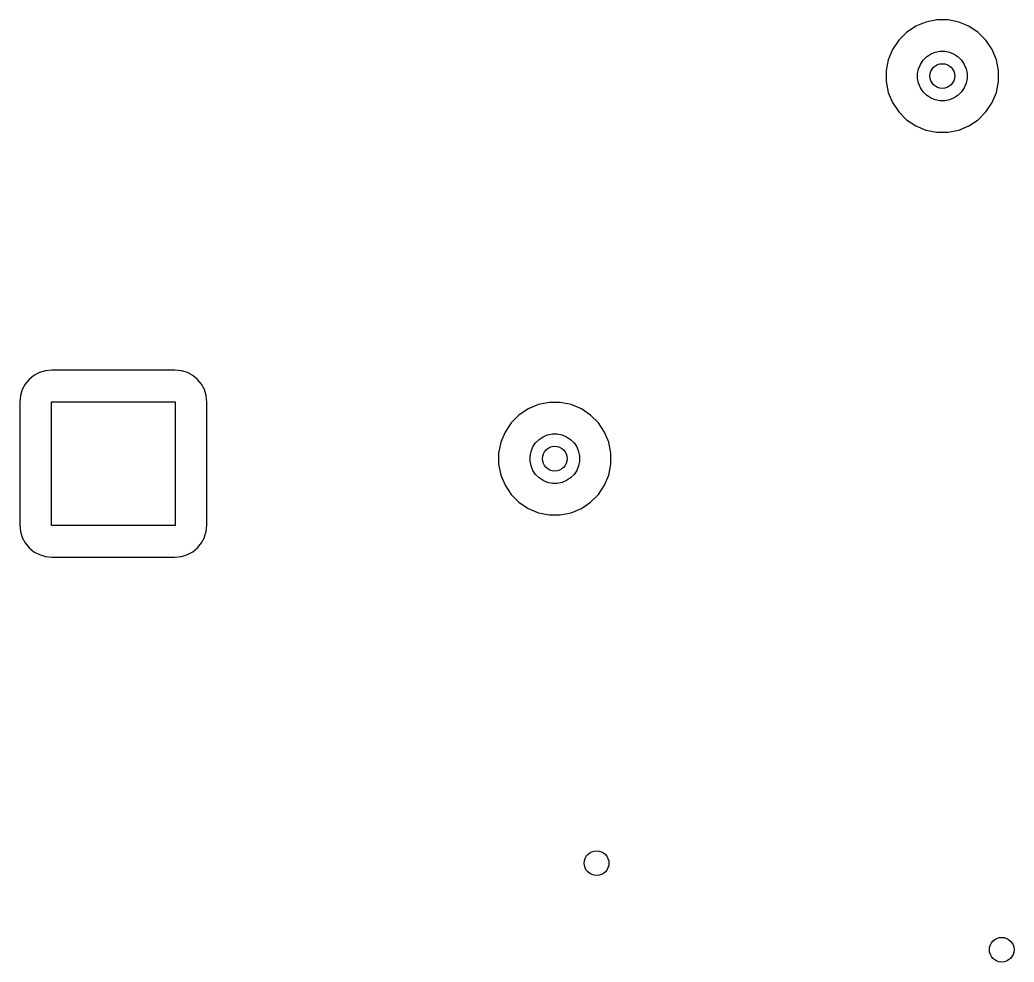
# Model space of a CAD drawing. Extents: x 1.79 to 9.66, y -5.89 to -1.5.
# Drawn here: x 2.72 to 3.353, y -2.691 to -2.092 of the extents above; entities that cross this region are included whole.
import ezdxf

# ---------------------------------------------------------------- set-up
doc = ezdxf.new("R2010")
doc.units = 0
doc.header["$MEASUREMENT"] = 0
doc.layers.add('BLACK', color=7, linetype='CONTINUOUS')

msp = doc.modelspace()

# ---------------------------------------------------------------- linework, layer by layer
at = {"layer": 'BLACK', "linetype": 'CONTINUOUS'}
for p, q in [((3.29657, -2.09303), (3.29007, -2.09572)), ((3.30348, -2.09165), (3.29657, -2.09303)), ((3.31052, -2.09165), (3.30348, -2.09165)), ((3.31072, -2.09169), (3.31052, -2.09165)), ((3.31743, -2.09303), (3.31072, -2.09169)), ((3.32393, -2.09572), (3.31743, -2.09303)), ((3.28421, -2.09963), (3.27923, -2.10461)), ((3.29007, -2.09572), (3.28421, -2.09963)), ((3.32979, -2.09963), (3.32393, -2.09572)), ((3.33477, -2.10461), (3.32979, -2.09963)), ((3.27923, -2.10461), (3.27532, -2.11047)), ((3.33868, -2.11047), (3.33477, -2.10461)), ((3.27532, -2.11047), (3.27263, -2.11697)), ((3.29954, -2.11344), (3.30241, -2.11226)), ((3.30241, -2.11226), (3.30545, -2.11165)), ((3.30545, -2.11165), (3.30855, -2.11165)), ((3.30855, -2.11165), (3.31159, -2.11226)), ((3.31159, -2.11226), (3.31446, -2.11344)), ((3.34137, -2.11697), (3.33868, -2.11047)), ((3.27263, -2.11697), (3.27125, -2.12388)), ((3.29304, -2.11994), (3.29477, -2.11736)), ((3.29477, -2.11736), (3.29696, -2.11517)), ((3.29696, -2.11517), (3.29954, -2.11344)), ((3.31446, -2.11344), (3.31704, -2.11517)), ((3.31704, -2.11517), (3.31923, -2.11736)), ((3.31923, -2.11736), (3.32096, -2.11994)), ((3.34275, -2.12388), (3.34137, -2.11697)), ((3.27125, -2.12388), (3.27125, -2.13092)), ((3.29125, -2.12585), (3.29186, -2.12281)), ((3.29186, -2.12281), (3.29304, -2.11994)), ((3.32096, -2.11994), (3.32214, -2.12281)), ((3.32214, -2.12281), (3.32275, -2.12585)), ((3.34275, -2.13092), (3.34275, -2.12388)), ((3.27125, -2.13092), (3.27263, -2.13783)), ((3.29125, -2.12895), (3.29125, -2.12585)), ((3.29186, -2.13199), (3.29125, -2.12895)), ((3.32275, -2.12895), (3.32214, -2.13199)), ((3.32275, -2.12585), (3.32275, -2.12895)), ((3.34137, -2.13783), (3.34275, -2.13092)), ((3.27263, -2.13783), (3.27532, -2.14433)), ((3.29304, -2.13486), (3.29186, -2.13199)), ((3.29477, -2.13744), (3.29304, -2.13486)), ((3.29696, -2.13963), (3.29477, -2.13744)), ((3.31923, -2.13744), (3.31704, -2.13963)), ((3.32096, -2.13486), (3.31923, -2.13744)), ((3.32214, -2.13199), (3.32096, -2.13486)), ((3.34074, -2.13937), (3.34137, -2.13783)), ((3.27532, -2.14433), (3.27923, -2.15019)), ((3.29954, -2.14136), (3.29696, -2.13963)), ((3.30241, -2.14254), (3.29954, -2.14136)), ((3.30545, -2.14315), (3.30241, -2.14254)), ((3.30855, -2.14315), (3.30545, -2.14315)), ((3.31159, -2.14254), (3.30855, -2.14315)), ((3.31446, -2.14136), (3.31159, -2.14254)), ((3.31704, -2.13963), (3.31446, -2.14136)), ((3.33477, -2.15019), (3.33868, -2.14433)), ((3.33868, -2.14433), (3.34073, -2.13937)), ((3.34073, -2.13937), (3.34074, -2.13937)), ((3.27923, -2.15019), (3.28421, -2.15517)), ((3.32979, -2.15517), (3.33477, -2.15019)), ((3.28421, -2.15517), (3.29007, -2.15908)), ((3.32393, -2.15908), (3.32979, -2.15517)), ((3.29007, -2.15908), (3.29657, -2.16177)), ((3.29657, -2.16177), (3.30348, -2.16315)), ((3.30348, -2.16315), (3.31052, -2.16315)), ((3.31052, -2.16315), (3.31743, -2.16177)), ((3.31743, -2.16177), (3.32393, -2.15908)), ((2.73624, -2.31494), (2.73247, -2.31608)), ((2.7404, -2.31452), (2.73624, -2.31494)), ((2.81865, -2.31452), (2.7404, -2.31452)), ((2.82282, -2.31494), (2.81865, -2.31452)), ((2.82659, -2.31608), (2.82282, -2.31494)), ((2.72595, -2.32044), (2.72345, -2.32348)), ((2.72899, -2.31794), (2.72595, -2.32044)), ((2.73247, -2.31608), (2.72899, -2.31794)), ((2.83006, -2.31794), (2.82659, -2.31608)), ((2.83311, -2.32044), (2.83006, -2.31794)), ((2.83561, -2.32348), (2.83311, -2.32044)), ((2.72159, -2.32696), (2.72045, -2.33072)), ((2.72345, -2.32348), (2.72159, -2.32696)), ((2.83746, -2.32696), (2.83561, -2.32348)), ((2.83861, -2.33072), (2.83746, -2.32696)), ((2.72045, -2.33072), (2.72004, -2.33489)), ((2.83902, -2.33489), (2.83861, -2.33072)), ((2.72004, -2.33489), (2.72004, -2.41314)), ((2.74016, -2.41339), (2.74016, -2.33465)), ((2.74016, -2.33465), (2.8189, -2.33465)), ((2.8189, -2.33465), (2.8189, -2.41339)), ((2.83902, -2.41314), (2.83902, -2.33489)), ((3.04348, -2.33921), (3.03762, -2.34312)), ((3.04998, -2.33652), (3.04348, -2.33921)), ((3.05689, -2.33514), (3.04998, -2.33652)), ((3.06393, -2.33514), (3.05689, -2.33514)), ((3.07084, -2.33652), (3.06393, -2.33514)), ((3.07734, -2.33921), (3.07084, -2.33652)), ((3.0832, -2.34312), (3.07734, -2.33921)), ((3.03762, -2.34312), (3.03264, -2.3481)), ((3.08818, -2.3481), (3.0832, -2.34312)), ((3.03264, -2.3481), (3.02873, -2.35396)), ((3.09209, -2.35396), (3.08818, -2.3481)), ((3.02873, -2.35396), (3.02604, -2.36046)), ((3.04818, -2.36085), (3.05037, -2.35866)), ((3.05037, -2.35866), (3.05295, -2.35693)), ((3.05295, -2.35693), (3.05582, -2.35575)), ((3.05582, -2.35575), (3.05886, -2.35514)), ((3.05886, -2.35514), (3.06196, -2.35514)), ((3.06196, -2.35514), (3.065, -2.35575)), ((3.065, -2.35575), (3.06787, -2.35693)), ((3.06787, -2.35693), (3.07045, -2.35866)), ((3.07045, -2.35866), (3.07264, -2.36085)), ((3.09478, -2.36046), (3.09209, -2.35396)), ((3.02604, -2.36046), (3.02466, -2.36737)), ((3.04527, -2.3663), (3.04645, -2.36343)), ((3.04645, -2.36343), (3.04818, -2.36085)), ((3.07264, -2.36085), (3.07437, -2.36343)), ((3.07437, -2.36343), (3.07555, -2.3663)), ((3.09616, -2.36737), (3.09478, -2.36046)), ((3.02466, -2.36737), (3.02466, -2.37441)), ((3.04466, -2.36934), (3.04527, -2.3663)), ((3.04466, -2.37244), (3.04466, -2.36934)), ((3.07555, -2.3663), (3.07616, -2.36934)), ((3.07616, -2.36934), (3.07616, -2.37244)), ((3.09616, -2.37441), (3.09616, -2.36737)), ((3.02466, -2.37441), (3.02604, -2.38132)), ((3.04527, -2.37548), (3.04466, -2.37244)), ((3.04645, -2.37835), (3.04527, -2.37548)), ((3.04818, -2.38093), (3.04645, -2.37835)), ((3.07437, -2.37835), (3.07264, -2.38093)), ((3.07555, -2.37548), (3.07437, -2.37835)), ((3.07616, -2.37244), (3.07555, -2.37548)), ((3.09478, -2.38132), (3.09616, -2.37441)), ((3.02604, -2.38132), (3.02873, -2.38782)), ((3.05037, -2.38312), (3.04818, -2.38093)), ((3.05295, -2.38485), (3.05037, -2.38312)), ((3.05582, -2.38603), (3.05295, -2.38485)), ((3.06787, -2.38485), (3.065, -2.38603)), ((3.07045, -2.38312), (3.06787, -2.38485)), ((3.07264, -2.38093), (3.07045, -2.38312)), ((3.09209, -2.38782), (3.09478, -2.38132)), ((3.02873, -2.38782), (3.03264, -2.39368)), ((3.05886, -2.38664), (3.05582, -2.38603)), ((3.06196, -2.38664), (3.05886, -2.38664)), ((3.065, -2.38603), (3.06196, -2.38664)), ((3.08818, -2.39368), (3.09209, -2.38782)), ((3.03264, -2.39368), (3.03762, -2.39866)), ((3.0832, -2.39866), (3.08818, -2.39368)), ((3.03762, -2.39866), (3.04348, -2.40257)), ((3.04348, -2.40257), (3.04998, -2.40526)), ((3.07084, -2.40526), (3.07734, -2.40257)), ((3.07734, -2.40257), (3.0832, -2.39866)), ((3.04998, -2.40526), (3.05689, -2.40664)), ((3.05689, -2.40664), (3.06393, -2.40664)), ((3.06393, -2.40664), (3.07084, -2.40526)), ((2.72004, -2.41314), (2.72045, -2.41731)), ((2.8189, -2.41339), (2.74016, -2.41339)), ((2.83861, -2.41731), (2.83902, -2.41314)), ((2.72045, -2.41731), (2.72159, -2.42108)), ((2.72159, -2.42108), (2.72345, -2.42455)), ((2.83561, -2.42455), (2.83746, -2.42108)), ((2.83746, -2.42108), (2.83757, -2.42074)), ((2.83757, -2.42073), (2.83861, -2.41731)), ((2.83757, -2.42074), (2.83757, -2.42073)), ((2.72345, -2.42455), (2.72595, -2.4276)), ((2.72595, -2.4276), (2.72899, -2.4301)), ((2.83006, -2.4301), (2.83311, -2.4276)), ((2.83311, -2.4276), (2.83561, -2.42455)), ((2.72899, -2.4301), (2.73247, -2.43195)), ((2.73247, -2.43195), (2.73624, -2.4331)), ((2.73624, -2.4331), (2.7404, -2.43351)), ((2.7404, -2.43351), (2.81865, -2.43351)), ((2.81865, -2.43351), (2.82282, -2.4331)), ((2.82282, -2.4331), (2.82659, -2.43195)), ((2.82659, -2.43195), (2.83006, -2.4301))]:
    msp.add_line(p, q, dxfattribs=at)
at = {"layer": 'BLACK'}
for centre in [(3.307, -2.1274), (3.06041, -2.37089), (3.087, -2.6283), (3.3448, -2.6834)]:
    msp.add_circle(centre, 0.00787, dxfattribs=at)

doc.saveas('drawing.dxf')
